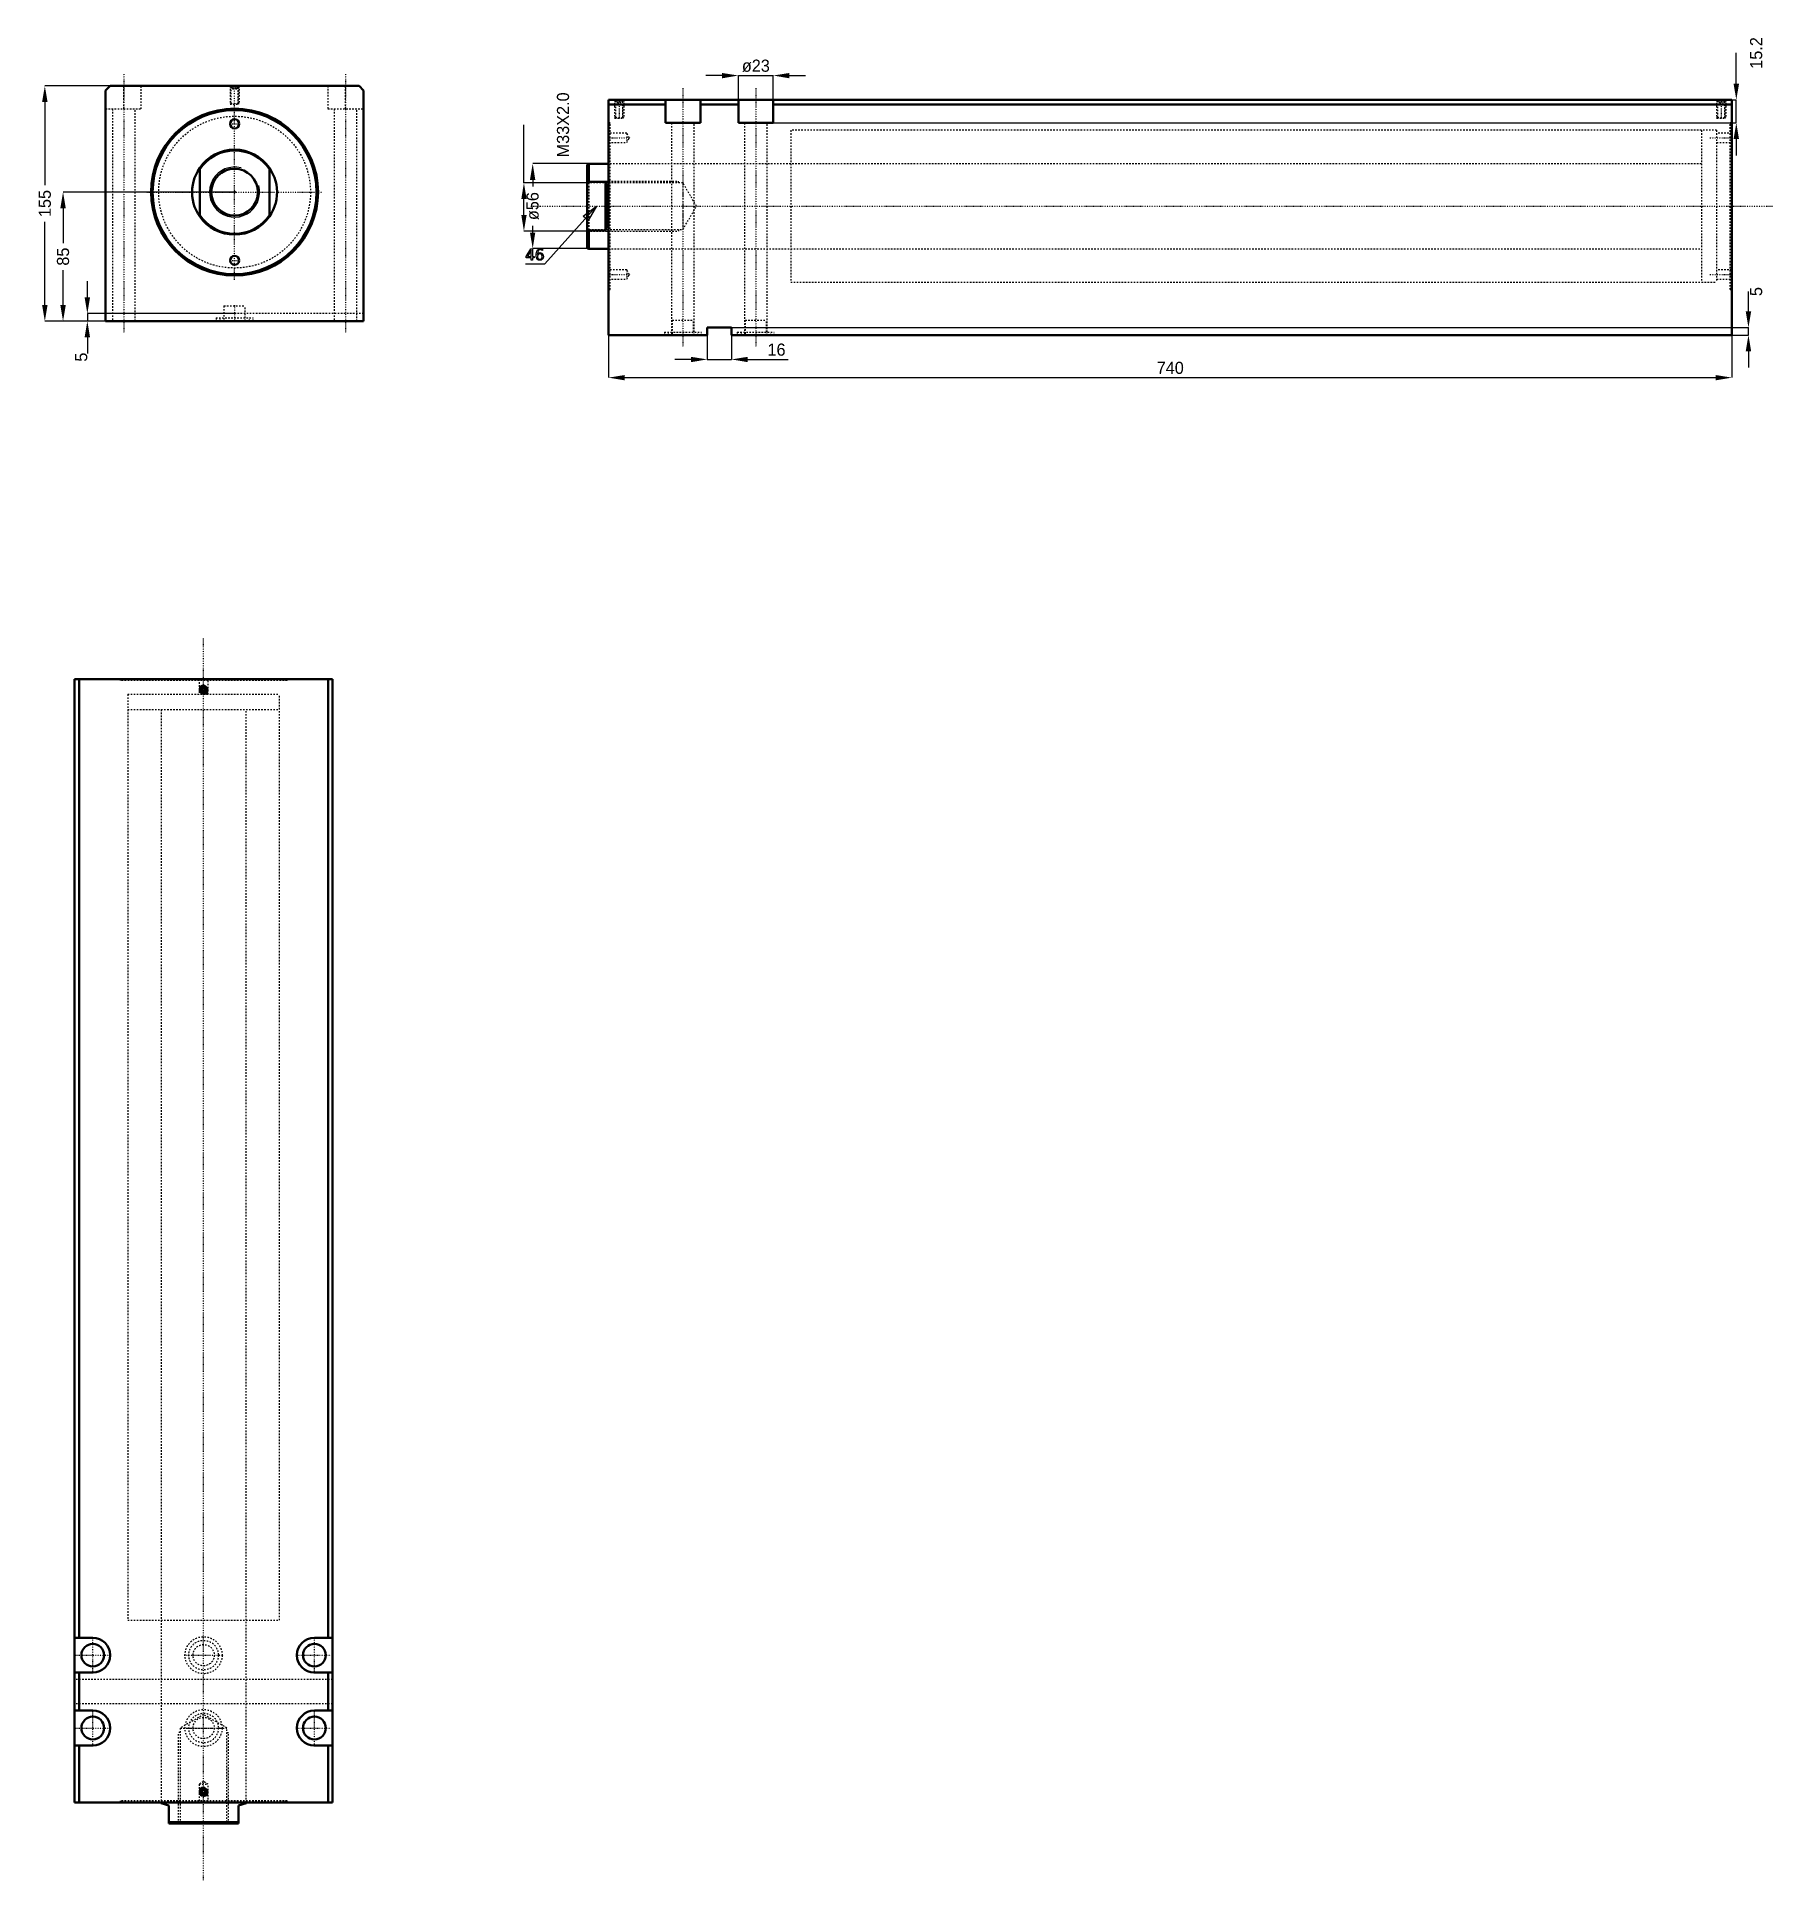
# Model space of a CAD drawing. Header units: millimetres. Extents: x -130 to 1014, y -1112 to 102.
import ezdxf

# ---------------------------------------------------------------- set-up
doc = ezdxf.new("R2010")
doc.units = ezdxf.units.MM
doc.linetypes.add('Center', pattern=[1.5, 0.45, -0.5, 0.05, -0.5])
doc.linetypes.add('Dashed', pattern=[2, 1, -1])
for name, color, linetype, lineweight in [('2d ConnectionPoints', 7, 'Continuous', 50), ('AM_0', 7, 'Continuous', 50), ('AM_5', 3, 'Continuous', 25), ('AM_7', 7, 'Center', 25), ('AM_9', 6, 'Dashed', 25)]:
    doc.layers.add(name, color=color, linetype=linetype, lineweight=lineweight)
doc.dimstyles.new('ISO-25', dxfattribs={"dimtxt": 2.5, "dimasz": 2.5, "dimexe": 1.25, "dimexo": 0.625, "dimtad": 1, "dimtxsty": 'Standard', "dimcen": 2.5, "dimadec": 0, "dimazin": 0, "dimtfac": 1, "dimtmove": 0, "dimatfit": 3, "dimfxl": 0, "dimarcsym": 0})

# ---------------------------------------------------------------- blocks, each defined once
blk = doc.blocks.new('1_JECX_MF_INLA_100_600_0_rod__0_in_JECX_MF_160_INLA_100_600_0__0')
at = {"layer": 'AM_0'}
for p, q in [((-23, -16), (-23, 16)), ((23, 16), (23, -16))]:
    blk.add_line(p, q, dxfattribs=at)
for points in [[(-23, 16), (-24.3, 13.9), (-25.4, 11.7), (-26.3, 9.5), (-27.1, 7.1), (-27.6, 4.8), (-27.9, 2.3), (-28, -0.1), (-27.9, -2.6), (-27.6, -5), (-27, -7.4), (-26.3, -9.7), (-25.3, -11.9), (-24.2, -14.1), (-23, -16)], [(23, -16), (24.3, -13.9), (25.4, -11.7), (26.3, -9.5), (27.1, -7.1), (27.6, -4.8), (27.9, -2.3), (28, 0.1), (27.9, 2.6), (27.6, 5), (27, 7.4), (26.3, 9.7), (25.3, 11.9), (24.2, 14.1), (23, 16)]]:
    blk.add_lwpolyline(points, dxfattribs=at)
blk.add_circle((0, 0), 15.4, dxfattribs=at)
for radius, start, end in [(28, 34.7719, 145.2281), (27.5, 33.2419, 146.7581), (27.5, 213.2419, 326.7581), (28, 214.7719, 325.2281)]:
    blk.add_arc((0, 0), radius, start, end, dxfattribs=at)
at = {"layer": 'AM_5'}
blk.add_arc((0, 0), 16.5, 75, 15, dxfattribs=at)
blk = doc.blocks.new('2_JECX_MF_EXLA_100_600_0_body__0_in_JECX_MF_160_INLA_100_600_0__0')
at = {"layer": 'AM_0'}
for p, q in [((-82, 70), (-85, 67)), ((-85, 67), (-85, -85)), ((82, 70), (-82, 70)), ((85, 67), (82, 70)), ((85, -85), (85, 67)), ((-85, -85), (85, -85))]:
    blk.add_line(p, q, dxfattribs=at)
for centre, radius in [((0, 0), 55), ((0, 0), 54), ((0, 45), 3), ((0, -45), 3)]:
    blk.add_circle(centre, radius, dxfattribs=at)
at = {"layer": 'AM_5', "linetype": 'Dashed'}
for p, q in [((-3, 70), (-3, 58)), ((3, 70), (3, 58))]:
    blk.add_line(p, q, dxfattribs=at)
at = {"layer": 'AM_7'}
for p, q in [((-73, 77.8), (-73, -92.7)), ((73, 77.8), (73, -92.7)), ((0, -57.8), (0, 70.6)), ((-3.2, 45), (3.1, 45)), ((-57.8, 0), (57.8, 0)), ((-3.2, -45), (3.1, -45)), ((0, -74.5), (0, -85.5))]:
    blk.add_line(p, q, dxfattribs=at)
at = {"layer": 'AM_9'}
for p, q in [((-73, 54.8), (-73, 70)), ((-61.5, 54.8), (-61.5, 70)), ((-3, 70), (-2.5, 69.5)), ((-2.5, 69.5), (-2.5, 58.5)), ((-2.5, 69.5), (2.5, 69.5)), ((-1.9, 70), (-2.4, 69.5)), ((-2.4, 69.5), (-2.4, 58)), ((-2.4, 69.5), (2.4, 69.5)), ((-1.4, 68), (-1.4, 70)), ((-1.4, 68), (1.4, 68)), ((-0.7, 68), (-0.7, 70)), ((0.7, 68), (0.7, 70)), ((1.4, 68), (1.4, 70)), ((2.4, 69.5), (1.9, 70)), ((2.4, 58), (2.4, 69.5)), ((2.5, 69.5), (3, 70)), ((2.5, 58.5), (2.5, 69.5)), ((61.5, 70), (61.5, 54.8)), ((73, 54.8), (73, 70)), ((-85, 54.8), (-61.5, 54.8)), ((-80.5, 54.8), (-80.5, -85)), ((-65.5, -85), (-65.5, 54.8)), ((-2.5, 58.5), (-3, 58)), ((-3, 58), (3, 58)), ((-2.5, 58.5), (2.5, 58.5)), ((3, 58), (2.5, 58.5)), ((61.5, 54.8), (85, 54.8)), ((65.5, 54.8), (65.5, -85)), ((80.5, -85), (80.5, 54.8)), ((85, -80), (-85, -80)), ((-12.2, -82.9), (12.2, -82.9)), ((-12.2, -82.9), (-12.2, -85)), ((-9.8, -82.9), (-9.8, -85)), ((-7, -75), (7, -75)), ((-7, -75), (-7, -85)), ((7, -85), (7, -75)), ((9.8, -85), (9.8, -82.9)), ((12.2, -85), (12.2, -82.9))]:
    blk.add_line(p, q, dxfattribs=at)
blk.add_circle((0, 0), 50, dxfattribs=at)
blk = doc.blocks.new('*D3')
at = {"layer": 'AM_5', "color": 0, "lineweight": -2}
for p, q in [((-82, 70), (-125, 70)), ((-125, 59.3), (-125, 4.6)), ((-125, -74.3), (-125, -19.6)), ((-85, -85), (-125, -85))]:
    blk.add_line(p, q, dxfattribs=at)
at = {"layer": 'AM_5', "color": 0}
for points in [[(-123.2, 59.3), (-126.8, 59.3), (-125, 70)], [(-126.8, -74.3), (-123.2, -74.3), (-125, -85)]]:
    blk.add_solid(points, dxfattribs=at)
at = {"layer": 'Defpoints', "color": 0}
for p in [(-82, 70), (-125, -85), (-85, -85)]:
    blk.add_point(p, dxfattribs=at)
at = {"layer": 'AM_5', "color": 0, "insert": (-125, -7.5), "char_height": 8, "attachment_point": 5, "rotation": 90}
blk.add_mtext('155', dxfattribs=at)
blk = doc.blocks.new('*D4')
at = {"layer": 'AM_5', "color": 0, "lineweight": -2}
for p, q in [((0, 0), (-113, 0)), ((-113, -10.7), (-113, -33.6)), ((-113, -74.3), (-113, -51.4)), ((-85, -85), (-113, -85))]:
    blk.add_line(p, q, dxfattribs=at)
at = {"layer": 'AM_5', "color": 0}
for points in [[(-111.2, -10.7), (-114.8, -10.7), (-113, 0)], [(-114.8, -74.3), (-111.2, -74.3), (-113, -85)]]:
    blk.add_solid(points, dxfattribs=at)
at = {"layer": 'Defpoints', "color": 0}
for p in [(0, 0), (-113, -85), (-85, -85)]:
    blk.add_point(p, dxfattribs=at)
at = {"layer": 'AM_5', "color": 0, "insert": (-113, -42.5), "char_height": 8, "attachment_point": 5, "rotation": 90}
blk.add_mtext('85', dxfattribs=at)
blk = doc.blocks.new('*D5')
at = {"layer": 'AM_5', "color": 0, "lineweight": -2}
for p, q in [((-97, -69.3), (-97, -58.7)), ((0, -80), (-97, -80)), ((-97, -80), (-97, -85)), ((-85, -85), (-97, -85)), ((-97, -95.7), (-97, -106.3))]:
    blk.add_line(p, q, dxfattribs=at)
at = {"layer": 'AM_5', "color": 0}
for points in [[(-98.8, -69.3), (-95.2, -69.3), (-97, -80)], [(-95.2, -95.7), (-98.8, -95.7), (-97, -85)]]:
    blk.add_solid(points, dxfattribs=at)
at = {"layer": 'Defpoints', "color": 0}
for p in [(-97, -85), (-85, -85), (0, -80)]:
    blk.add_point(p, dxfattribs=at)
at = {"layer": 'AM_5', "color": 0, "insert": (-101, -108.7), "char_height": 8, "attachment_point": 5, "rotation": 90}
blk.add_mtext('5', dxfattribs=at)
blk = doc.blocks.new('1_JECX_MF_INLA_100_600_0_rod__0_in_JECX_MF_160_INLA_100_600_0__4')
at = {"layer": 'AM_0'}
for p, q in [((-28, 0), (-28, -0.4)), ((28, -0.4), (28, 0)), ((-23, -2), (-28, -0.4)), ((-23, -14), (-23, -2)), ((28, -0.4), (23, -2)), ((23, -2), (23, -14)), ((-23, -13), (23, -13)), ((-23, -14), (23, -14))]:
    blk.add_line(p, q, dxfattribs=at)
at = {"layer": 'AM_5', "linetype": 'Dashed'}
for p, q in [((-16.5, -14), (-16.5, 46)), ((-15.4, 46), (-16.5, 46)), ((15.4, 46), (16.5, 46)), ((16.5, -14), (16.5, 46))]:
    blk.add_line(p, q, dxfattribs=at)
at = {"layer": 'AM_7'}
blk.add_line((0, -51.2), (0, 767.2), dxfattribs=at)
at = {"layer": 'AM_9'}
for p, q in [((-50, 730), (50, 730)), ((-50, 730), (-50, 720)), ((50, 720), (50, 730)), ((-50, 720), (50, 720)), ((-28, 720), (-28, 0)), ((28, 0), (28, 720)), ((0, 57.9), (-15.4, 49)), ((-15.4, 49), (15.4, 49)), ((-15.4, 49), (-15.4, -12.9)), ((15.4, 49), (0, 57.9)), ((15.4, -12.9), (15.4, 49)), ((-15.4, -12.9), (-16.5, -14)), ((-15.4, -12.9), (15.4, -12.9)), ((16.5, -14), (15.4, -12.9))]:
    blk.add_line(p, q, dxfattribs=at)
blk = doc.blocks.new('2_JECX_MF_EXLA_100_600_0_body__0_in_JECX_MF_160_INLA_100_600_0__4')
at = {"layer": 'AM_0'}
for p, q in [((-85, 740), (-85, 0)), ((85, 740), (-85, 740)), ((-82, 740), (-82, 108.5)), ((-0.7, 734.2), (-1.4, 733)), ((-1.4, 733), (-0.7, 731.8)), ((0.7, 734.2), (-0.7, 734.2)), ((-0.7, 731.8), (0.7, 731.8)), ((1.4, 733), (0.7, 734.2)), ((0.7, 731.8), (1.4, 733)), ((82, 740), (82, 108.5)), ((85, 740), (85, 0)), ((-73, 108.5), (-85, 108.5)), ((85, 108.5), (73, 108.5)), ((-85, 85.5), (-73, 85.5)), ((-82, 85.5), (-82, 60.5)), ((73, 85.5), (85, 85.5)), ((82, 85.5), (82, 60.5)), ((-73, 60.5), (-85, 60.5)), ((85, 60.5), (73, 60.5)), ((-85, 37.5), (-73, 37.5)), ((-82, 37.5), (-82, 0)), ((73, 37.5), (85, 37.5)), ((82, 37.5), (82, 0)), ((85, 0), (-85, 0)), ((-0.7, 8.3), (-1.4, 7)), ((-1.4, 7), (-0.7, 5.8)), ((0.7, 8.3), (-0.7, 8.3)), ((-0.7, 5.8), (0.7, 5.8)), ((1.4, 7), (0.7, 8.3)), ((0.7, 5.8), (1.4, 7))]:
    blk.add_line(p, q, dxfattribs=at)
for centre, radius in [((0, 733), 2.46), ((0, 733), 2.4), ((0, 733), 1.9), ((-73, 97), 7.5), ((73, 97), 7.5), ((-73, 49), 7.5), ((73, 49), 7.5), ((0, 7), 2.46), ((0, 7), 2.4), ((0, 7), 1.9)]:
    blk.add_circle(centre, radius, dxfattribs=at)
for centre, start, end in [((-73, 97), 270, 90), ((73, 97), 90, 270), ((-73, 49), 270, 90), ((73, 49), 90, 270)]:
    blk.add_arc(centre, 11.5, start, end, dxfattribs=at)
at = {"layer": 'AM_5'}
for centre in [(0, 733), (0, 7)]:
    blk.add_arc(centre, 3, 75, 15, dxfattribs=at)
at = {"layer": 'AM_7'}
for p, q in [((-3.2, 733), (3.1, 733)), ((-73, 84.9), (-73, 109.1)), ((73, 84.9), (73, 109.1)), ((-85.1, 97), (-60.9, 97)), ((-12.9, 97), (12.9, 97)), ((60.9, 97), (85.1, 97)), ((-73, 36.9), (-73, 61.1)), ((73, 36.9), (73, 61.1)), ((-85.1, 49), (-60.9, 49)), ((-12.9, 49), (12.9, 49)), ((60.9, 49), (85.1, 49)), ((-3.2, 7), (3.1, 7))]:
    blk.add_line(p, q, dxfattribs=at)
at = {"layer": 'AM_9'}
for p, q in [((-55, 740), (-55, 739)), ((55, 739), (-55, 739)), ((-54, 740), (-54, 739)), ((-50, 730), (50, 730)), ((-50, 730), (-50, 120)), ((-3, 740), (-3, 730)), ((3, 730), (3, 740)), ((50, 120), (50, 730)), ((54, 739), (54, 740)), ((55, 739), (55, 740)), ((-50, 120), (50, 120)), ((-28, 120), (-28, 0)), ((28, 0), (28, 120)), ((85, 81), (-85, 81)), ((85, 65), (-85, 65)), ((0, 13.7), (-3, 12)), ((3, 12), (0, 13.7)), ((55, 1), (-55, 1)), ((-55, 1), (-55, 0)), ((-54, 1), (-54, 0)), ((-3, 12), (-3, 0)), ((-3, 12), (3, 12)), ((3, 0), (3, 12)), ((54, 0), (54, 1)), ((55, 0), (55, 1))]:
    blk.add_line(p, q, dxfattribs=at)
for centre, radius in [((0, 97), 12.2), ((0, 97), 9.75), ((0, 97), 7), ((0, 49), 12.2), ((0, 49), 9.75), ((0, 49), 7)]:
    blk.add_circle(centre, radius, dxfattribs=at)
blk = doc.blocks.new('1_JECX_MF_INLA_100_600_0_rod__0_in_JECX_MF_160_INLA_100_600_0__2')
at = {"layer": 'AM_0'}
for p, q in [((-13, 28), (-14, 27.5)), ((-14, 27.5), (-14, -27.5)), ((0, 28), (-13, 28)), ((-13, 28), (-13, 16)), ((-13, 16), (-14, 15.1)), ((-2, 16), (-13, 16)), ((-2, 16), (-2, -16)), ((-14, -15.1), (-13, -16)), ((-13, -16), (-2, -16)), ((-13, -16), (-13, -28)), ((-14, -27.5), (-13, -28)), ((-13, -28), (0, -28))]:
    blk.add_line(p, q, dxfattribs=at)
blk.add_lwpolyline([(-2, -16), (-1.6, -13.9), (-1.2, -11.7), (-0.9, -9.5), (-0.7, -7.1), (-0.5, -4.8), (-0.4, -2.3), (-0.4, 0.1), (-0.4, 2.6), (-0.5, 5), (-0.7, 7.4), (-0.9, 9.7), (-1.2, 11.9), (-1.6, 14.1), (-2, 16)], dxfattribs=at)
at = {"layer": 'AM_5', "linetype": 'Dashed'}
for p, q in [((-14, 16.5), (46, 16.5)), ((46, 15.4), (46, 16.5)), ((-14, -16.5), (46, -16.5)), ((46, -15.4), (46, -16.5))]:
    blk.add_line(p, q, dxfattribs=at)
at = {"layer": 'AM_7'}
blk.add_line((-51.2, 0), (767.2, 0), dxfattribs=at)
at = {"layer": 'AM_9'}
for p, q in [((720, 50), (720, -50)), ((730, 50), (720, 50)), ((730, 50), (730, -50)), ((720, 28), (0, 28)), ((-12.9, 15.4), (-14, 16.5)), ((49, 15.4), (-12.9, 15.4)), ((-12.9, 15.4), (-12.9, -15.4)), ((57.9, 0), (49, 15.4)), ((49, 15.4), (49, -15.4)), ((49, -15.4), (57.9, 0)), ((-14, -16.5), (-12.9, -15.4)), ((-12.9, -15.4), (49, -15.4)), ((0, -28), (720, -28)), ((720, -50), (730, -50))]:
    blk.add_line(p, q, dxfattribs=at)
blk = doc.blocks.new('2_JECX_MF_EXLA_100_600_0_body__0_in_JECX_MF_160_INLA_100_600_0__2')
at = {"layer": 'AM_0'}
for p, q in [((0, -85), (0, 70)), ((740, 70), (0, 70)), ((37.5, 67), (0, 67)), ((37.5, 54.8), (37.5, 70)), ((60.5, 54.8), (60.5, 70)), ((85.5, 67), (60.5, 67)), ((85.5, 54.8), (85.5, 70)), ((108.5, 54.8), (108.5, 70)), ((740, 67), (108.5, 67)), ((740, -85), (740, 70)), ((37.5, 54.8), (60.5, 54.8)), ((85.5, 54.8), (108.5, 54.8)), ((65, -85), (0, -85)), ((81, -80), (65, -80)), ((65, -80), (65, -85)), ((81, -85), (81, -80)), ((740, -85), (81, -85))]:
    blk.add_line(p, q, dxfattribs=at)
at = {"layer": 'AM_5', "linetype": 'Dashed'}
for p, q in [((4, 70), (4, 58)), ((10, 70), (10, 58)), ((730, 70), (730, 58)), ((736, 70), (736, 58))]:
    blk.add_line(p, q, dxfattribs=at)
at = {"layer": 'AM_7'}
for p, q in [((49, 77.8), (49, -92.7)), ((97, 77.8), (97, -92.7)), ((7, 70.6), (7, 57.4)), ((733, 70.6), (733, 57.4)), ((-0.7, 45), (14.4, 45)), ((725.6, 45), (740.7, 45)), ((-0.7, -45), (14.4, -45)), ((725.6, -45), (740.7, -45))]:
    blk.add_line(p, q, dxfattribs=at)
at = {"layer": 'AM_9'}
for p, q in [((4, 70), (4.5, 69.5)), ((4.5, 69.5), (4.5, 58.5)), ((4.5, 69.5), (9.5, 69.5)), ((5.1, 70), (4.6, 69.5)), ((4.6, 69.5), (4.6, 58)), ((4.6, 69.5), (9.4, 69.5)), ((5.8, 68), (5.8, 70)), ((5.8, 68), (8.2, 68)), ((7, 68), (7, 70)), ((8.2, 68), (8.2, 70)), ((9.4, 69.5), (8.9, 70)), ((9.4, 58), (9.4, 69.5)), ((9.5, 69.5), (10, 70)), ((9.5, 58.5), (9.5, 69.5)), ((730, 70), (730.5, 69.5)), ((730.5, 69.5), (730.5, 58.5)), ((730.5, 69.5), (735.5, 69.5)), ((731.1, 70), (730.6, 69.5)), ((730.6, 69.5), (730.6, 58)), ((730.6, 69.5), (735.4, 69.5)), ((731.8, 68), (731.8, 70)), ((731.8, 68), (734.2, 68)), ((733, 68), (733, 70)), ((734.2, 68), (734.2, 70)), ((735.4, 69.5), (734.9, 70)), ((735.4, 58), (735.4, 69.5)), ((735.5, 69.5), (736, 70)), ((735.5, 58.5), (735.5, 69.5)), ((1, 55), (0, 55)), ((1, 54), (0, 54)), ((1, -55), (1, 55)), ((4.5, 58.5), (4, 58)), ((4, 58), (10, 58)), ((4.5, 58.5), (9.5, 58.5)), ((10, 58), (9.5, 58.5)), ((41.5, 54.8), (41.5, -85)), ((56.5, -85), (56.5, 54.8)), ((89.5, 54.8), (89.5, -85)), ((104.5, -85), (104.5, 54.8)), ((730, 50), (120, 50)), ((120, 50), (120, -50)), ((730.5, 58.5), (730, 58)), ((730, 58), (736, 58)), ((730, 50), (730, -50)), ((730.5, 58.5), (735.5, 58.5)), ((736, 58), (735.5, 58.5)), ((739, -55), (739, 55)), ((740, 55), (739, 55)), ((740, 54), (739, 54)), ((12, 48), (0, 48)), ((0, 42), (12, 42)), ((13.7, 45), (12, 48)), ((12, 48), (12, 42)), ((12, 42), (13.7, 45)), ((740, 48), (730, 48)), ((730, 42), (740, 42)), ((120, 28), (0, 28)), ((0, -28), (120, -28)), ((12, -42), (0, -42)), ((0, -48), (12, -48)), ((13.7, -45), (12, -42)), ((12, -42), (12, -48)), ((12, -48), (13.7, -45)), ((740, -42), (730, -42)), ((730, -48), (740, -48)), ((0, -54), (1, -54)), ((0, -55), (1, -55)), ((120, -50), (730, -50)), ((739, -54), (740, -54)), ((739, -55), (740, -55)), ((36.8, -82.9), (61.2, -82.9)), ((36.8, -82.9), (36.8, -85)), ((39.2, -82.9), (39.2, -85)), ((42, -75), (56, -75)), ((42, -75), (42, -85)), ((56, -85), (56, -75)), ((58.8, -85), (58.8, -82.9)), ((61.2, -85), (61.2, -82.9)), ((84.8, -82.9), (109.2, -82.9)), ((84.8, -82.9), (84.8, -85)), ((87.3, -82.9), (87.3, -85)), ((90, -75), (104, -75)), ((90, -75), (90, -85)), ((104, -85), (104, -75)), ((106.8, -85), (106.8, -82.9)), ((109.2, -85), (109.2, -82.9))]:
    blk.add_line(p, q, dxfattribs=at)
blk = doc.blocks.new('*D19')
at = {"layer": 'AM_5', "color": 0, "lineweight": -2}
for p, q in [((321.2, 76.8), (310.5, 76.8)), ((331.9, 60.8), (331.9, 76.8)), ((331.9, 76.8), (354.9, 76.8)), ((354.9, 60.8), (354.9, 76.8)), ((365.5, 76.8), (376.2, 76.8))]:
    blk.add_line(p, q, dxfattribs=at)
at = {"layer": 'AM_5', "color": 0}
for points in [[(321.2, 78.5), (321.2, 75), (331.9, 76.8)], [(365.5, 78.5), (365.5, 75), (354.9, 76.8)]]:
    blk.add_solid(points, dxfattribs=at)
at = {"layer": 'Defpoints', "color": 0}
for p in [(354.9, 76.8), (331.9, 60.8), (354.9, 60.8)]:
    blk.add_point(p, dxfattribs=at)
at = {"layer": 'AM_5', "color": 0, "insert": (343.4, 83.2), "char_height": 8, "attachment_point": 5}
blk.add_mtext('ø23', dxfattribs=at)
blk = doc.blocks.new('*D20')
at = {"layer": 'AM_5', "color": 0, "lineweight": -2}
for p, q in [((989.3, 71.4), (989.3, 91.7)), ((354.9, 60.8), (989.3, 60.8)), ((989.3, 45.6), (989.3, 60.8)), ((354.9, 45.6), (989.3, 45.6)), ((989.3, 34.9), (989.3, 24.2))]:
    blk.add_line(p, q, dxfattribs=at)
at = {"layer": 'AM_5', "color": 0}
for points in [[(987.5, 71.4), (991.1, 71.4), (989.3, 60.8)], [(987.5, 34.9), (991.1, 34.9), (989.3, 45.6)]]:
    blk.add_solid(points, dxfattribs=at)
at = {"layer": 'Defpoints', "color": 0}
for p in [(354.9, 60.8), (989.3, 60.8), (354.9, 45.6)]:
    blk.add_point(p, dxfattribs=at)
at = {"layer": 'AM_5', "color": 0, "insert": (1002.4, 91.7), "char_height": 8, "attachment_point": 5, "rotation": 90}
blk.add_mtext('15.2', dxfattribs=at)
blk = doc.blocks.new('*D21')
at = {"layer": 'AM_5', "color": 0, "lineweight": -2}
for p, q in [((246.4, -94.2), (246.4, -122.2)), ((986.4, -94.2), (986.4, -122.2)), ((257, -122.2), (975.7, -122.2))]:
    blk.add_line(p, q, dxfattribs=at)
at = {"layer": 'AM_5', "color": 0}
for points in [[(257, -120.5), (257, -124), (246.4, -122.2)], [(975.7, -120.5), (975.7, -124), (986.4, -122.2)]]:
    blk.add_solid(points, dxfattribs=at)
at = {"layer": 'Defpoints', "color": 0}
for p in [(246.4, -94.2), (986.4, -94.2), (986.4, -122.2)]:
    blk.add_point(p, dxfattribs=at)
at = {"layer": 'AM_5', "color": 0, "insert": (616.4, -115.8), "char_height": 8, "attachment_point": 5}
blk.add_mtext('740', dxfattribs=at)
blk = doc.blocks.new('*D22')
at = {"layer": 'AM_5', "color": 0, "lineweight": -2}
for p, q in [((233.4, 18.8), (196.4, 18.8)), ((196.4, 8.1), (196.4, 3.8)), ((196.4, -26.6), (196.4, -22.3)), ((233.4, -37.2), (196.4, -37.2))]:
    blk.add_line(p, q, dxfattribs=at)
at = {"layer": 'AM_5', "color": 0}
for points in [[(194.6, 8.1), (198.1, 8.1), (196.4, 18.8)], [(194.6, -26.6), (198.1, -26.6), (196.4, -37.2)]]:
    blk.add_solid(points, dxfattribs=at)
at = {"layer": 'Defpoints', "color": 0}
for p in [(196.4, 18.8), (233.4, 18.8), (233.4, -37.2)]:
    blk.add_point(p, dxfattribs=at)
at = {"layer": 'AM_5', "color": 0, "insert": (196.4, -9.2), "char_height": 8, "attachment_point": 5, "rotation": 90}
blk.add_mtext('ø56', dxfattribs=at)
blk = doc.blocks.new('*D23')
at = {"layer": 'AM_5', "color": 0, "lineweight": -2}
for p, q in [((311.4, -89.2), (311.4, -110.2)), ((327.4, -94.2), (327.4, -110.2)), ((300.7, -110.2), (290, -110.2)), ((311.4, -110.2), (327.4, -110.2)), ((338, -110.2), (364.7, -110.2))]:
    blk.add_line(p, q, dxfattribs=at)
at = {"layer": 'AM_5', "color": 0}
for points in [[(300.7, -108.5), (300.7, -112), (311.4, -110.2)], [(338, -108.5), (338, -112), (327.4, -110.2)]]:
    blk.add_solid(points, dxfattribs=at)
at = {"layer": 'Defpoints', "color": 0}
for p in [(311.4, -89.2), (327.4, -94.2), (327.4, -110.2)]:
    blk.add_point(p, dxfattribs=at)
at = {"layer": 'AM_5', "color": 0, "insert": (357, -103.8), "char_height": 8, "attachment_point": 5}
blk.add_mtext('16', dxfattribs=at)
blk = doc.blocks.new('*D24')
at = {"layer": 'AM_5', "color": 0, "lineweight": -2}
for p, q in [((997.3, -78.6), (997.3, -65.5)), ((311.4, -89.2), (997.3, -89.2)), ((327.4, -94.2), (997.3, -94.2)), ((997.3, -94.2), (997.3, -89.2)), ((997.3, -104.9), (997.3, -115.6))]:
    blk.add_line(p, q, dxfattribs=at)
at = {"layer": 'AM_5', "color": 0}
for points in [[(995.5, -78.6), (999.1, -78.6), (997.3, -89.2)], [(995.5, -104.9), (999.1, -104.9), (997.3, -94.2)]]:
    blk.add_solid(points, dxfattribs=at)
at = {"layer": 'Defpoints', "color": 0}
for p in [(311.4, -89.2), (327.4, -94.2), (997.3, -94.2)]:
    blk.add_point(p, dxfattribs=at)
at = {"layer": 'AM_5', "color": 0, "insert": (1002.4, -65.5), "char_height": 8, "attachment_point": 5, "rotation": 90}
blk.add_mtext('5', dxfattribs=at)
blk = doc.blocks.new('*D25')
at = {"layer": 'AM_5', "color": 0, "lineweight": -2}
for p, q in [((190.6, 6.2), (190.6, 44.3)), ((233.4, 6.2), (190.6, 6.2)), ((190.6, -15.1), (190.6, -4.5)), ((232.4, -25.7), (190.6, -25.7))]:
    blk.add_line(p, q, dxfattribs=at)
at = {"layer": 'AM_5', "color": 0}
for points in [[(188.9, -4.5), (192.4, -4.5), (190.6, 6.2)], [(188.9, -15.1), (192.4, -15.1), (190.6, -25.7)]]:
    blk.add_solid(points, dxfattribs=at)
at = {"layer": 'Defpoints', "color": 0}
for p in [(233.4, 6.2), (190.6, -25.7), (232.4, -25.7)]:
    blk.add_point(p, dxfattribs=at)
at = {"layer": 'AM_5', "color": 0, "insert": (216.4, 44.3), "char_height": 8, "attachment_point": 5, "rotation": 90}
blk.add_mtext('M33X2.0', dxfattribs=at)

msp = doc.modelspace()

# ---------------------------------------------------------------- linework, layer by layer
at = {"layer": '2d ConnectionPoints'}
for p in [(0, 0), (246.362, -9.248), (-20.41, -1060.819)]:
    msp.add_point(p, dxfattribs=at)
at = {"layer": 'AM_5'}
for p, q in [((204.362, -47.248), (238.362, -9.248)), ((191.562, -47.248), (204.362, -47.248))]:
    msp.add_line(p, q, dxfattribs=at)
for points in [[(238.362, -9.248), (232.839, -18.62), (229.66, -15.775), (238.362, -9.248)], [(195.441, -43.184), (192.071, -43.184), (192.071, -42.508), (195.139, -37.308), (196.169, -37.308), (196.169, -42.482), (197.292, -42.482), (197.292, -43.184), (196.169, -43.184), (196.169, -44.848), (195.441, -44.848), (195.441, -43.184)], [(195.451, -42.482), (195.451, -38.182), (192.966, -42.482), (195.451, -42.482)], [(201.108, -44.911), (201.108, -44.911), (200.756, -44.894), (200.287, -44.809), (200.287, -44.809), (199.89, -44.649), (199.665, -44.503), (199.665, -44.503), (199.469, -44.327), (199.222, -44.02), (199.222, -44.02), (199.033, -43.66), (198.939, -43.39), (198.939, -43.39), (198.866, -43.096), (198.787, -42.612), (198.787, -42.612), (198.745, -42.074), (198.737, -41.687), (198.737, -41.687), (198.762, -40.89), (198.893, -39.83), (198.893, -39.83), (199.138, -38.931), (199.363, -38.421), (199.363, -38.421), (199.643, -37.994), (200.17, -37.532), (200.17, -37.532), (200.827, -37.283), (201.337, -37.236), (201.337, -37.236), (201.582, -37.243), (201.918, -37.281), (201.918, -37.281), (202.215, -37.352), (202.392, -37.418), (202.392, -37.418), (202.556, -37.495), (202.786, -37.629), (202.786, -37.629), (202.996, -37.785), (203.125, -37.901), (202.553, -38.369), (202.553, -38.369), (202.479, -38.283), (202.347, -38.168), (202.347, -38.168), (202.191, -38.07), (202.072, -38.013), (202.072, -38.013), (201.944, -37.965), (201.734, -37.913), (201.734, -37.913), (201.503, -37.886), (201.337, -37.88), (201.337, -37.88), (201.074, -37.901), (200.725, -38.008), (200.725, -38.008), (200.43, -38.206), (200.263, -38.39), (200.263, -38.39), (200.118, -38.601), (199.936, -38.942), (199.936, -38.942), (199.798, -39.313), (199.73, -39.578), (199.73, -39.578), (199.675, -39.855), (199.606, -40.291), (199.606, -40.291), (199.553, -40.752), (199.527, -41.073), (199.527, -41.073), (199.643, -40.849), (199.84, -40.556), (199.84, -40.556), (200.063, -40.314), (200.226, -40.181), (200.226, -40.181), (200.401, -40.072), (200.685, -39.953), (200.685, -39.953), (200.993, -39.889), (201.212, -39.877), (201.212, -39.877), (201.47, -39.892), (201.833, -39.967), (201.833, -39.967), (202.169, -40.108), (202.377, -40.239), (202.377, -40.239), (202.569, -40.393), (202.823, -40.659), (202.823, -40.659), (203.036, -40.968), (203.154, -41.198), (203.154, -41.198), (203.252, -41.44), (203.359, -41.817), (203.359, -41.817), (203.416, -42.208), (203.427, -42.477), (203.427, -42.477), (203.415, -42.758), (203.352, -43.154), (203.352, -43.154), (203.236, -43.52), (203.128, -43.749), (203.128, -43.749), (202.999, -43.96), (202.771, -44.24), (202.771, -44.24), (202.502, -44.475), (202.299, -44.607), (202.299, -44.607), (202.081, -44.716), (201.736, -44.835), (201.736, -44.835), (201.367, -44.899), (201.108, -44.911)], [(201.118, -44.256), (201.118, -44.256), (201.306, -44.246), (201.565, -44.198), (201.565, -44.198), (201.797, -44.109), (201.937, -44.027), (201.937, -44.027), (202.065, -43.928), (202.232, -43.753), (202.232, -43.753), (202.369, -43.546), (202.444, -43.39), (202.444, -43.39), (202.506, -43.221), (202.573, -42.95), (202.573, -42.95), (202.609, -42.655), (202.616, -42.446), (202.616, -42.446), (202.609, -42.25), (202.576, -41.971), (202.576, -41.971), (202.513, -41.71), (202.455, -41.546), (202.455, -41.546), (202.384, -41.393), (202.253, -41.188), (202.253, -41.188), (202.094, -41.012), (201.971, -40.912), (201.971, -40.912), (201.836, -40.828), (201.612, -40.736), (201.612, -40.736), (201.362, -40.687), (201.181, -40.678), (201.181, -40.678), (200.992, -40.688), (200.729, -40.74), (200.729, -40.74), (200.488, -40.838), (200.341, -40.928), (200.341, -40.928), (200.205, -41.035), (200.026, -41.222), (200.026, -41.222), (199.876, -41.442), (199.792, -41.606), (199.792, -41.606), (199.723, -41.782), (199.648, -42.062), (199.648, -42.062), (199.608, -42.361), (199.6, -42.571), (199.6, -42.571), (199.607, -42.762), (199.644, -43.033), (199.644, -43.033), (199.713, -43.285), (199.777, -43.442), (199.777, -43.442), (199.854, -43.588), (199.994, -43.782), (199.994, -43.782), (200.164, -43.947), (200.294, -44.04), (200.294, -44.04), (200.436, -44.117), (200.67, -44.202), (200.67, -44.202), (200.931, -44.247), (201.118, -44.256)]]:
    msp.add_lwpolyline(points, dxfattribs=at)

# ---------------------------------------------------------------- block references
for name, p in [('2_JECX_MF_EXLA_100_600_0_body__0_in_JECX_MF_160_INLA_100_600_0__0', (0, 0)), ('2_JECX_MF_EXLA_100_600_0_body__0_in_JECX_MF_160_INLA_100_600_0__2', (246.362, -9.248)), ('1_JECX_MF_INLA_100_600_0_rod__0_in_JECX_MF_160_INLA_100_600_0__2', (246.362, -9.248)), ('1_JECX_MF_INLA_100_600_0_rod__0_in_JECX_MF_160_INLA_100_600_0__0', (0, 0)), ('1_JECX_MF_INLA_100_600_0_rod__0_in_JECX_MF_160_INLA_100_600_0__4', (-20.41, -1060.819)), ('2_JECX_MF_EXLA_100_600_0_body__0_in_JECX_MF_160_INLA_100_600_0__4', (-20.41, -1060.819))]:
    msp.add_blockref(name, p)

# ---------------------------------------------------------------- dimensions: what is measured, and where the dimension line sits
for base, p1, p2, text, picture, middle in [((989.295, 60.752), (354.862, 45.552), (354.862, 60.752), '15.2', '*D20', (1002.362, 91.685)), ((-125, -85), (-82, 70), (-85, -85), '155', '*D3', (-125, -7.5)), ((190.629, -25.748), (233.444, 6.169), (232.362, -25.748), 'M33X2.0', '*D25', (216.362, 44.303)), ((196.362, 18.752), (233.362, -37.248), (233.362, 18.752), 'ø56', '*D22', (196.362, -9.248)), ((-113, -85), (0, 0), (-85, -85), '85', '*D4', (-113, -42.5)), ((-97, -85), (0, -80), (-85, -85), '5', '*D5', (-101, -108.733)), ((997.295, -94.248), (311.362, -89.248), (327.362, -94.248), '5', '*D24', (1002.362, -65.515))]:
    dim = msp.add_linear_dim(base=base, p1=p1, p2=p2, angle=90, text=text, dimstyle='ISO-25', override={"dimtxt": 8, "dimasz": 10.666667, "dimexe": 0, "dimexo": 0, "dimgap": 2.4}, dxfattribs=at)
    dim.commit()
    dim.dimension.update_dxf_attribs({"geometry": picture, "text_midpoint": middle, "dimtype": 160, "text_rotation": 90})
for base, p1, p2, text, picture, middle in [((354.862, 76.752), (331.862, 60.752), (354.862, 60.752), 'ø23', '*D19', (343.362, 76.752)), ((986.362, -122.248), (246.362, -94.248), (986.362, -94.248), '740', '*D21', (616.362, -122.248)), ((327.362, -110.248), (311.362, -89.248), (327.362, -94.248), '16', '*D23', (357, -110.248))]:
    dim = msp.add_linear_dim(base=base, p1=p1, p2=p2, text=text, dimstyle='ISO-25', override={"dimtxt": 8, "dimasz": 10.666667, "dimexe": 0, "dimexo": 0, "dimgap": 2.4}, dxfattribs=at)
    dim.commit()
    dim.dimension.update_dxf_attribs({"geometry": picture, "text_midpoint": middle, "dimtype": 160})

doc.saveas('drawing.dxf')
